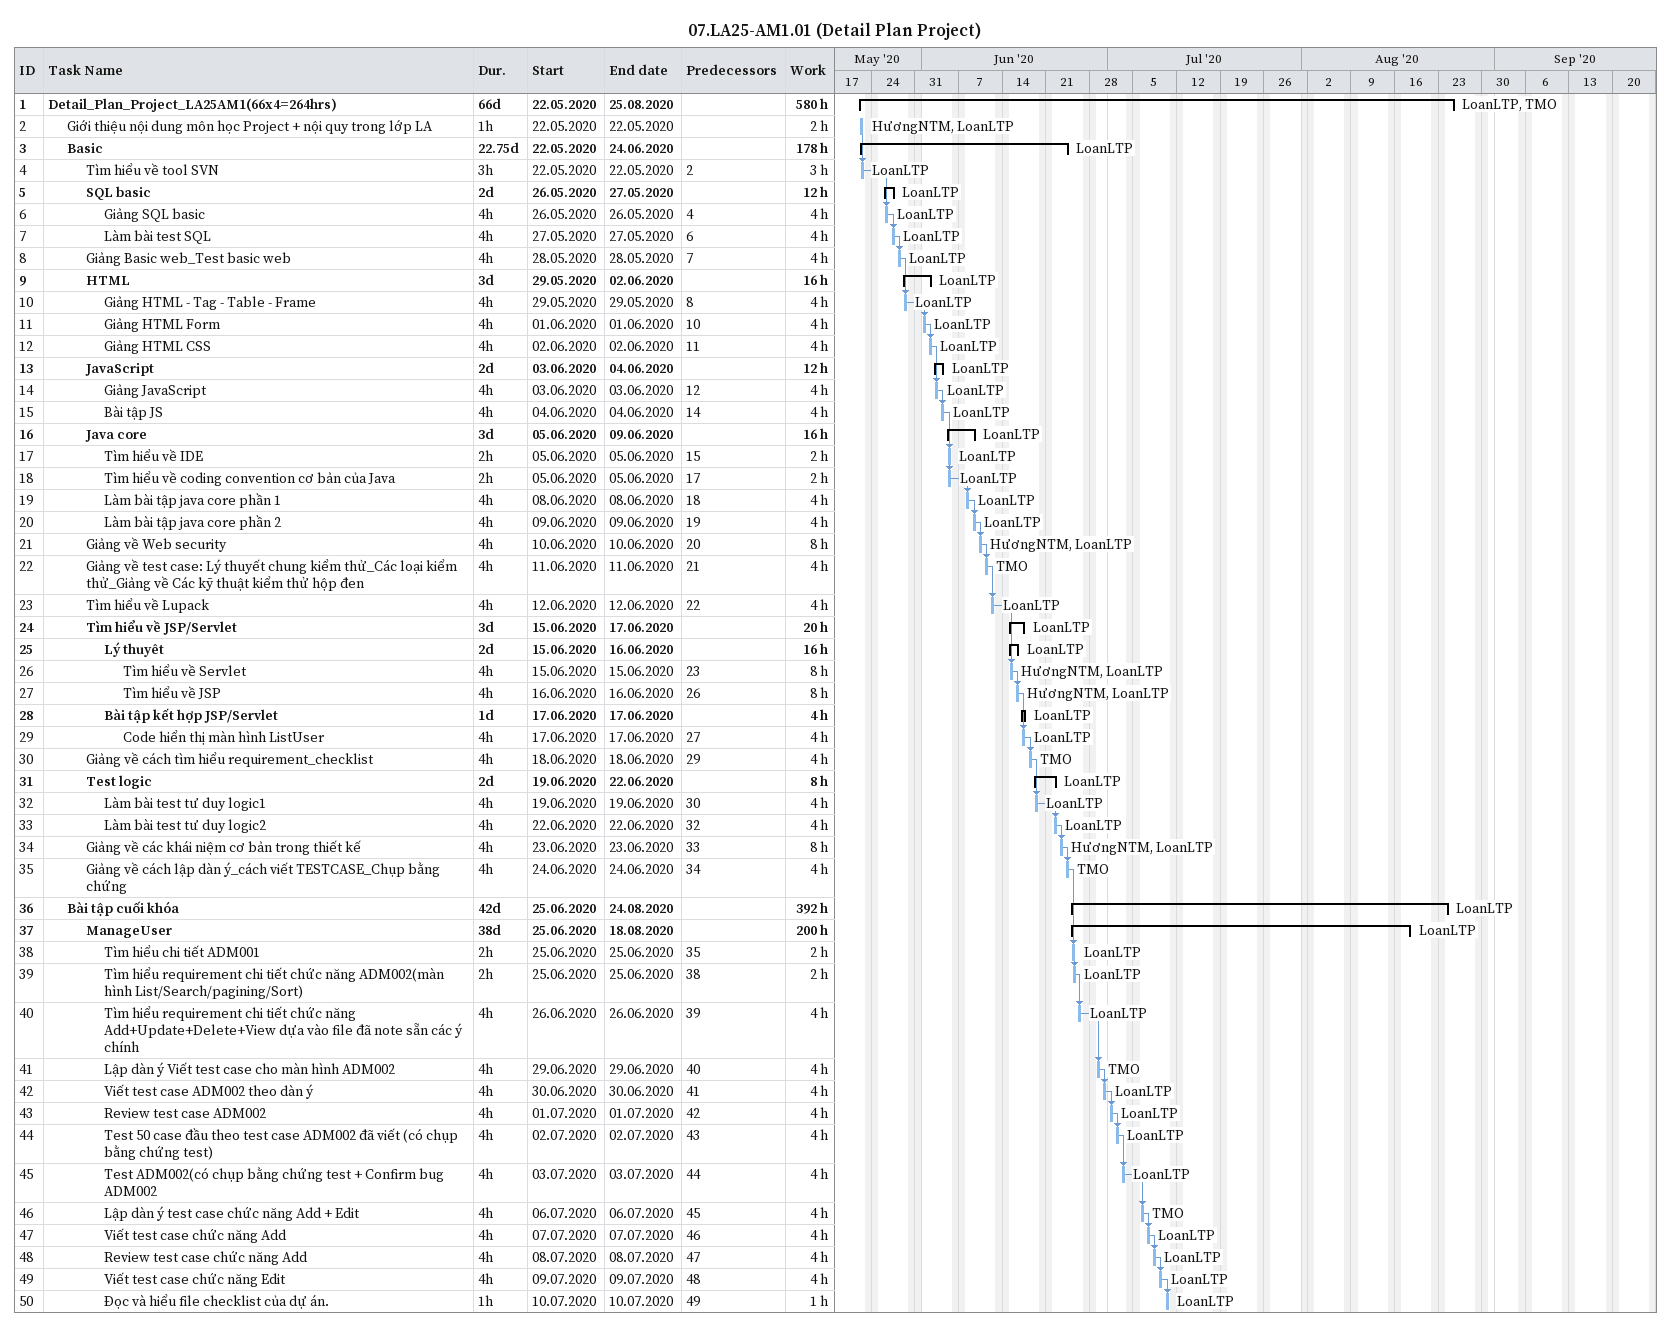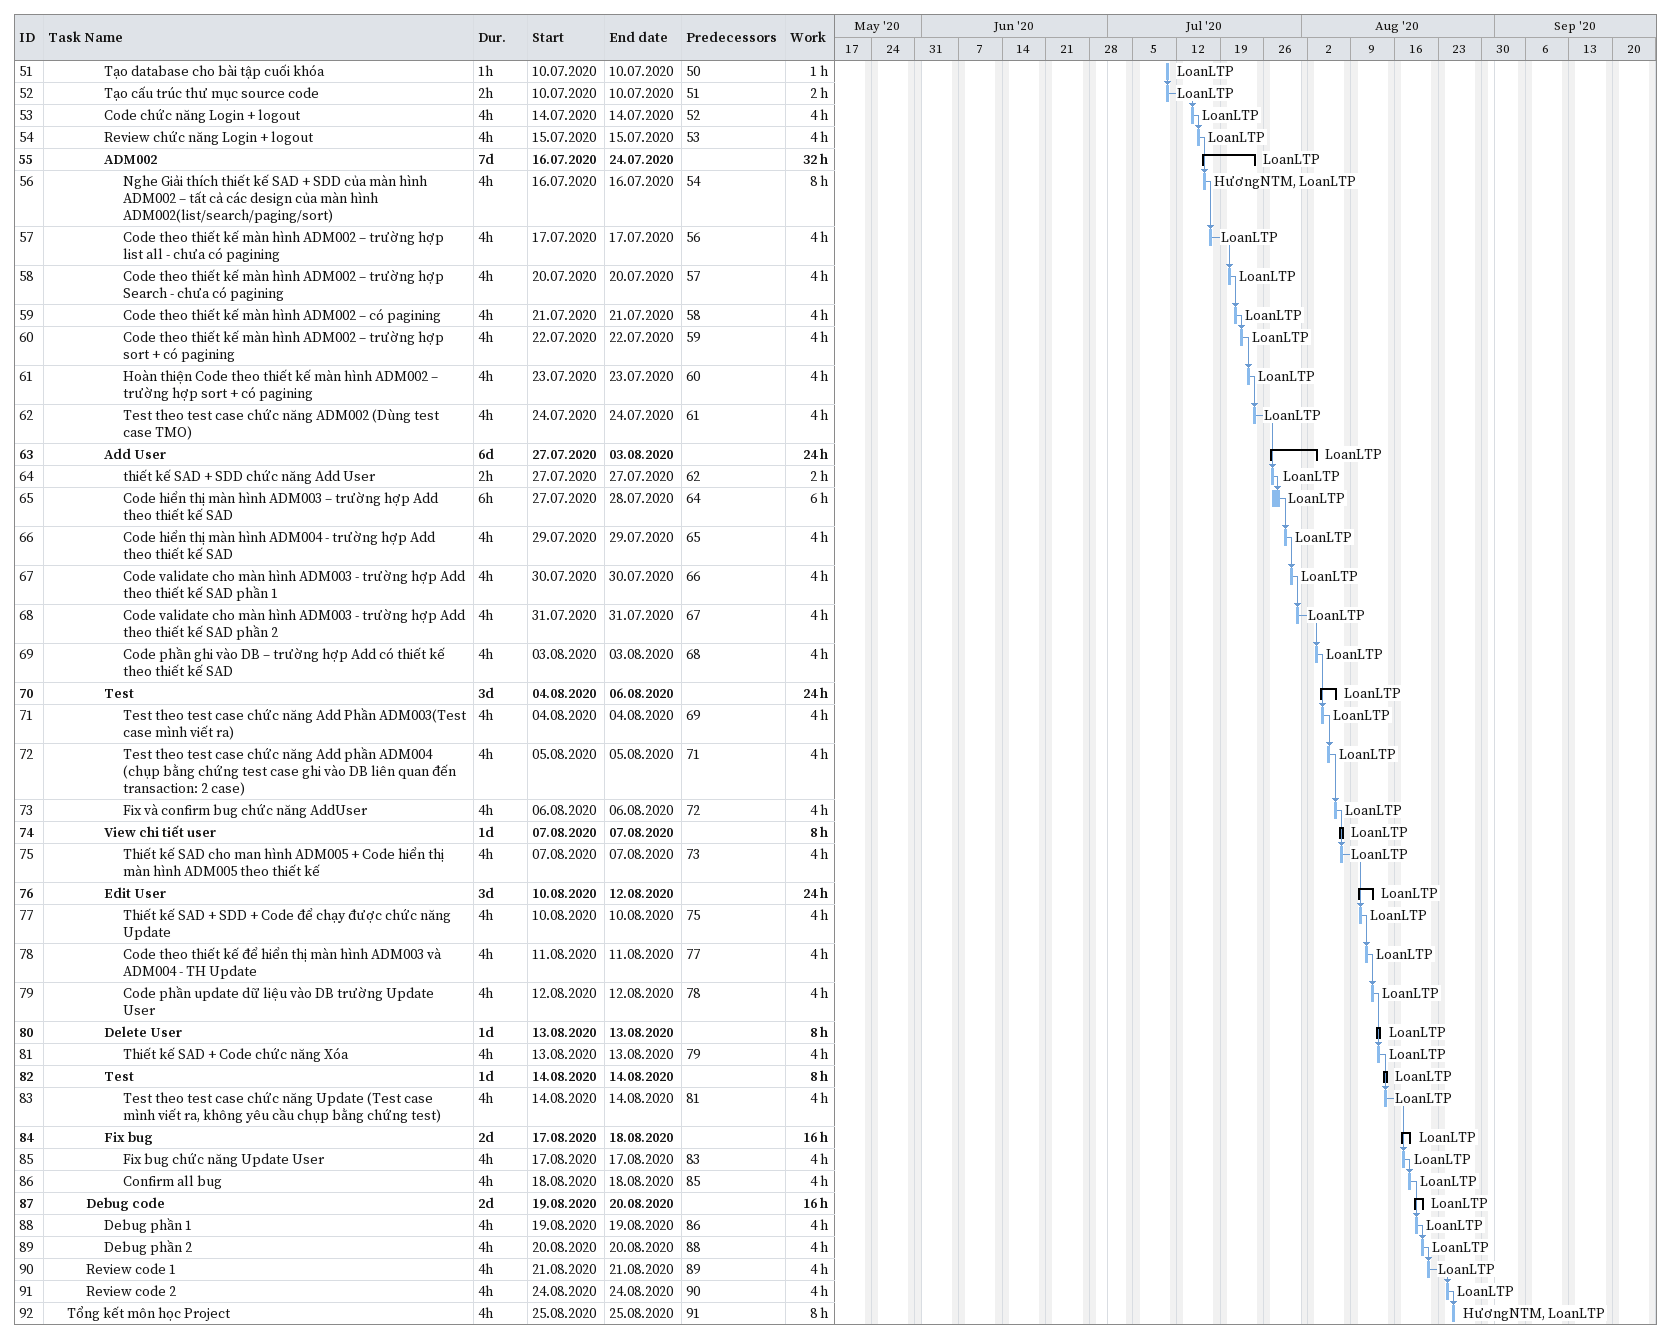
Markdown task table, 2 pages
07.LA25-AM1.01 (Detail Plan Project)

| ID | Level | Task | Duration | Start | Finish | Predecessors | Resources | Work (h) |
|---|---|---|---|---|---|---|---|---|
| 1 | 1 | **Detail_Plan_Project_LA25AM1(66x4=264hrs)** | 66d | 2020-05-22 | 2020-08-25 |  | LoanLTP, TMO | 580 |
| 2 | 2 | Giới thiệu nội dung môn học Project + nội quy trong lớp LA | 1h | 2020-05-22 | 2020-05-22 |  | HươngNTM, LoanLTP | 2 |
| 3 | 2 | **Basic** | 22.75d | 2020-05-22 | 2020-06-24 |  | LoanLTP | 178 |
| 4 | 3 | Tìm hiểu về tool SVN | 3h | 2020-05-22 | 2020-05-22 | 2 | LoanLTP | 3 |
| 5 | 3 | **SQL basic** | 2d | 2020-05-26 | 2020-05-27 |  | LoanLTP | 12 |
| 6 | 4 | Giảng SQL basic | 4h | 2020-05-26 | 2020-05-26 | 4 | LoanLTP | 4 |
| 7 | 4 | Làm bài test SQL | 4h | 2020-05-27 | 2020-05-27 | 6 | LoanLTP | 4 |
| 8 | 3 | Giảng Basic web_Test basic web | 4h | 2020-05-28 | 2020-05-28 | 7 | LoanLTP | 4 |
| 9 | 3 | **HTML** | 3d | 2020-05-29 | 2020-06-02 |  | LoanLTP | 16 |
| 10 | 4 | Giảng HTML - Tag - Table - Frame | 4h | 2020-05-29 | 2020-05-29 | 8 | LoanLTP | 4 |
| 11 | 4 | Giảng HTML Form | 4h | 2020-06-01 | 2020-06-01 | 10 | LoanLTP | 4 |
| 12 | 4 | Giảng HTML CSS | 4h | 2020-06-02 | 2020-06-02 | 11 | LoanLTP | 4 |
| 13 | 3 | **JavaScript** | 2d | 2020-06-03 | 2020-06-04 |  | LoanLTP | 12 |
| 14 | 4 | Giảng JavaScript | 4h | 2020-06-03 | 2020-06-03 | 12 | LoanLTP | 4 |
| 15 | 4 | Bài tập JS | 4h | 2020-06-04 | 2020-06-04 | 14 | LoanLTP | 4 |
| 16 | 3 | **Java core** | 3d | 2020-06-05 | 2020-06-09 |  | LoanLTP | 16 |
| 17 | 4 | Tìm hiểu về IDE | 2h | 2020-06-05 | 2020-06-05 | 15 | LoanLTP | 2 |
| 18 | 4 | Tìm hiểu về coding convention cơ bản của Java | 2h | 2020-06-05 | 2020-06-05 | 17 | LoanLTP | 2 |
| 19 | 4 | Làm bài tập java core phần 1 | 4h | 2020-06-08 | 2020-06-08 | 18 | LoanLTP | 4 |
| 20 | 4 | Làm bài tập java core phần 2 | 4h | 2020-06-09 | 2020-06-09 | 19 | LoanLTP | 4 |
| 21 | 3 | Giảng về Web security | 4h | 2020-06-10 | 2020-06-10 | 20 | HươngNTM, LoanLTP | 8 |
| 22 | 3 | Giảng về test case: Lý thuyết chung kiểm thử_Các loại kiểm thử_Giảng về Các kỹ thuật kiểm thử hộp đen | 4h | 2020-06-11 | 2020-06-11 | 21 | TMO | 4 |
| 23 | 3 | Tìm hiểu về Lupack | 4h | 2020-06-12 | 2020-06-12 | 22 | LoanLTP | 4 |
| 24 | 3 | **Tìm hiểu về JSP/Servlet** | 3d | 2020-06-15 | 2020-06-17 |  | LoanLTP | 20 |
| 25 | 4 | **Lý thuyêt** | 2d | 2020-06-15 | 2020-06-16 |  | LoanLTP | 16 |
| 26 | 5 | Tìm hiểu về Servlet | 4h | 2020-06-15 | 2020-06-15 | 23 | HươngNTM, LoanLTP | 8 |
| 27 | 5 | Tìm hiểu về JSP | 4h | 2020-06-16 | 2020-06-16 | 26 | HươngNTM, LoanLTP | 8 |
| 28 | 4 | **Bài tập kết hợp JSP/Servlet** | 1d | 2020-06-17 | 2020-06-17 |  | LoanLTP | 4 |
| 29 | 5 | Code hiển thị màn hình ListUser | 4h | 2020-06-17 | 2020-06-17 | 27 | LoanLTP | 4 |
| 30 | 3 | Giảng về cách tìm hiểu requirement_checklist | 4h | 2020-06-18 | 2020-06-18 | 29 | TMO | 4 |
| 31 | 3 | **Test logic** | 2d | 2020-06-19 | 2020-06-22 |  | LoanLTP | 8 |
| 32 | 4 | Làm bài test tư duy logic1 | 4h | 2020-06-19 | 2020-06-19 | 30 | LoanLTP | 4 |
| 33 | 4 | Làm bài test tư duy logic2 | 4h | 2020-06-22 | 2020-06-22 | 32 | LoanLTP | 4 |
| 34 | 3 | Giảng về các khái niệm cơ bản trong thiết kế | 4h | 2020-06-23 | 2020-06-23 | 33 | HươngNTM, LoanLTP | 8 |
| 35 | 3 | Giảng về cách lập dàn ý_cách viết TESTCASE_Chụp bằng chứng | 4h | 2020-06-24 | 2020-06-24 | 34 | TMO | 4 |
| 36 | 2 | **Bài tập cuối khóa** | 42d | 2020-06-25 | 2020-08-24 |  | LoanLTP | 392 |
| 37 | 3 | **ManageUser** | 38d | 2020-06-25 | 2020-08-18 |  | LoanLTP | 200 |
| 38 | 4 | Tìm hiểu chi tiết ADM001 | 2h | 2020-06-25 | 2020-06-25 | 35 | LoanLTP | 2 |
| 39 | 4 | Tìm hiểu requirement chi tiết chức năng ADM002(màn hình List/Search/pagining/Sort) | 2h | 2020-06-25 | 2020-06-25 | 38 | LoanLTP | 2 |
| 40 | 4 | Tìm hiểu requirement chi tiết chức năng Add+Update+Delete+View dựa vào file đã note sẵn các ý chính | 4h | 2020-06-26 | 2020-06-26 | 39 | LoanLTP | 4 |
| 41 | 4 | Lập dàn ý Viết test case cho màn hình ADM002 | 4h | 2020-06-29 | 2020-06-29 | 40 | TMO | 4 |
| 42 | 4 | Viết test case ADM002 theo dàn ý | 4h | 2020-06-30 | 2020-06-30 | 41 | LoanLTP | 4 |
| 43 | 4 | Review test case ADM002 | 4h | 2020-07-01 | 2020-07-01 | 42 | LoanLTP | 4 |
| 44 | 4 | Test 50 case đầu theo test case ADM002 đã viết (có chụp bằng chứng test) | 4h | 2020-07-02 | 2020-07-02 | 43 | LoanLTP | 4 |
| 45 | 4 | Test ADM002(có chụp bằng chứng test + Confirm bug ADM002 | 4h | 2020-07-03 | 2020-07-03 | 44 | LoanLTP | 4 |
| 46 | 4 | Lập dàn ý test case chức năng Add + Edit | 4h | 2020-07-06 | 2020-07-06 | 45 | TMO | 4 |
| 47 | 4 | Viết test case chức năng Add | 4h | 2020-07-07 | 2020-07-07 | 46 | LoanLTP | 4 |
| 48 | 4 | Review test case chức năng Add | 4h | 2020-07-08 | 2020-07-08 | 47 | LoanLTP | 4 |
| 49 | 4 | Viết test case chức năng Edit | 4h | 2020-07-09 | 2020-07-09 | 48 | LoanLTP | 4 |
| 50 | 4 | Đọc và hiểu file checklist của dự án. | 1h | 2020-07-10 | 2020-07-10 | 49 | LoanLTP | 1 |
| 51 | 4 | Tạo database cho bài tập cuối khóa | 1h | 2020-07-10 | 2020-07-10 | 50 | LoanLTP | 1 |
| 52 | 4 | Tạo cấu trúc thư mục source code | 2h | 2020-07-10 | 2020-07-10 | 51 | LoanLTP | 2 |
| 53 | 4 | Code chức năng Login + logout | 4h | 2020-07-14 | 2020-07-14 | 52 | LoanLTP | 4 |
| 54 | 4 | Review chức năng Login + logout | 4h | 2020-07-15 | 2020-07-15 | 53 | LoanLTP | 4 |
| 55 | 4 | **ADM002** | 7d | 2020-07-16 | 2020-07-24 |  | LoanLTP | 32 |
| 56 | 5 | Nghe Giải thích thiết kế SAD + SDD của màn hình ADM002 – tất cả các design của màn hình ADM002(list/search/paging/sort) | 4h | 2020-07-16 | 2020-07-16 | 54 | HươngNTM, LoanLTP | 8 |
| 57 | 5 | Code theo thiết kế màn hình ADM002 – trường hợp list all - chưa có pagining | 4h | 2020-07-17 | 2020-07-17 | 56 | LoanLTP | 4 |
| 58 | 5 | Code theo thiết kế màn hình ADM002 – trường hợp Search - chưa có pagining | 4h | 2020-07-20 | 2020-07-20 | 57 | LoanLTP | 4 |
| 59 | 5 | Code theo thiết kế màn hình ADM002 – có pagining | 4h | 2020-07-21 | 2020-07-21 | 58 | LoanLTP | 4 |
| 60 | 5 | Code theo thiết kế màn hình ADM002 – trường hợp sort + có pagining | 4h | 2020-07-22 | 2020-07-22 | 59 | LoanLTP | 4 |
| 61 | 5 | Hoàn thiện Code theo thiết kế màn hình ADM002 – trường hợp sort + có pagining | 4h | 2020-07-23 | 2020-07-23 | 60 | LoanLTP | 4 |
| 62 | 5 | Test theo test case chức năng ADM002 (Dùng test case TMO) | 4h | 2020-07-24 | 2020-07-24 | 61 | LoanLTP | 4 |
| 63 | 4 | **Add User** | 6d | 2020-07-27 | 2020-08-03 |  | LoanLTP | 24 |
| 64 | 5 | thiết kế SAD + SDD chức năng Add User | 2h | 2020-07-27 | 2020-07-27 | 62 | LoanLTP | 2 |
| 65 | 5 | Code hiển thị màn hình ADM003 – trường hợp Add theo thiết kế SAD | 6h | 2020-07-27 | 2020-07-28 | 64 | LoanLTP | 6 |
| 66 | 5 | Code hiển thị màn hình ADM004 - trường hợp Add theo thiết kế SAD | 4h | 2020-07-29 | 2020-07-29 | 65 | LoanLTP | 4 |
| 67 | 5 | Code validate cho màn hình ADM003 - trường hợp Add theo thiết kế SAD phần 1 | 4h | 2020-07-30 | 2020-07-30 | 66 | LoanLTP | 4 |
| 68 | 5 | Code validate cho màn hình ADM003 - trường hợp Add theo thiết kế SAD phần 2 | 4h | 2020-07-31 | 2020-07-31 | 67 | LoanLTP | 4 |
| 69 | 5 | Code phần ghi vào DB – trường hợp Add có thiết kế theo thiết kế SAD | 4h | 2020-08-03 | 2020-08-03 | 68 | LoanLTP | 4 |
| 70 | 4 | **Test** | 3d | 2020-08-04 | 2020-08-06 |  | LoanLTP | 24 |
| 71 | 5 | Test theo test case chức năng Add Phần ADM003(Test case mình viết ra) | 4h | 2020-08-04 | 2020-08-04 | 69 | LoanLTP | 4 |
| 72 | 5 | Test theo test case chức năng Add phần ADM004 (chụp bằng chứng test case ghi vào DB liên quan đến transaction: 2 case) | 4h | 2020-08-05 | 2020-08-05 | 71 | LoanLTP | 4 |
| 73 | 5 | Fix và confirm bug chức năng AddUser | 4h | 2020-08-06 | 2020-08-06 | 72 | LoanLTP | 4 |
| 74 | 4 | **View chi tiết user** | 1d | 2020-08-07 | 2020-08-07 |  | LoanLTP | 8 |
| 75 | 5 | Thiết kế SAD cho man hình ADM005 + Code hiển thị màn hình ADM005 theo thiết kế | 4h | 2020-08-07 | 2020-08-07 | 73 | LoanLTP | 4 |
| 76 | 4 | **Edit User** | 3d | 2020-08-10 | 2020-08-12 |  | LoanLTP | 24 |
| 77 | 5 | Thiết kế SAD + SDD + Code để chạy được chức năng Update | 4h | 2020-08-10 | 2020-08-10 | 75 | LoanLTP | 4 |
| 78 | 5 | Code theo thiết kế để hiển thị màn hình ADM003 và ADM004 - TH Update | 4h | 2020-08-11 | 2020-08-11 | 77 | LoanLTP | 4 |
| 79 | 5 | Code phần update dữ liệu vào DB trường Update User | 4h | 2020-08-12 | 2020-08-12 | 78 | LoanLTP | 4 |
| 80 | 4 | **Delete User** | 1d | 2020-08-13 | 2020-08-13 |  | LoanLTP | 8 |
| 81 | 5 | Thiết kế SAD + Code chức năng Xóa | 4h | 2020-08-13 | 2020-08-13 | 79 | LoanLTP | 4 |
| 82 | 4 | **Test** | 1d | 2020-08-14 | 2020-08-14 |  | LoanLTP | 8 |
| 83 | 5 | Test theo test case chức năng Update (Test case mình viết ra, không yêu cầu chụp bằng chứng test) | 4h | 2020-08-14 | 2020-08-14 | 81 | LoanLTP | 4 |
| 84 | 4 | **Fix bug** | 2d | 2020-08-17 | 2020-08-18 |  | LoanLTP | 16 |
| 85 | 5 | Fix bug chức năng Update User | 4h | 2020-08-17 | 2020-08-17 | 83 | LoanLTP | 4 |
| 86 | 5 | Confirm all bug | 4h | 2020-08-18 | 2020-08-18 | 85 | LoanLTP | 4 |
| 87 | 3 | **Debug code** | 2d | 2020-08-19 | 2020-08-20 |  | LoanLTP | 16 |
| 88 | 4 | Debug phần 1 | 4h | 2020-08-19 | 2020-08-19 | 86 | LoanLTP | 4 |
| 89 | 4 | Debug phần 2 | 4h | 2020-08-20 | 2020-08-20 | 88 | LoanLTP | 4 |
| 90 | 3 | Review code 1 | 4h | 2020-08-21 | 2020-08-21 | 89 | LoanLTP | 4 |
| 91 | 3 | Review code 2 | 4h | 2020-08-24 | 2020-08-24 | 90 | LoanLTP | 4 |
| 92 | 2 | Tổng kết môn học Project | 4h | 2020-08-25 | 2020-08-25 | 91 | HươngNTM, LoanLTP | 8 |
